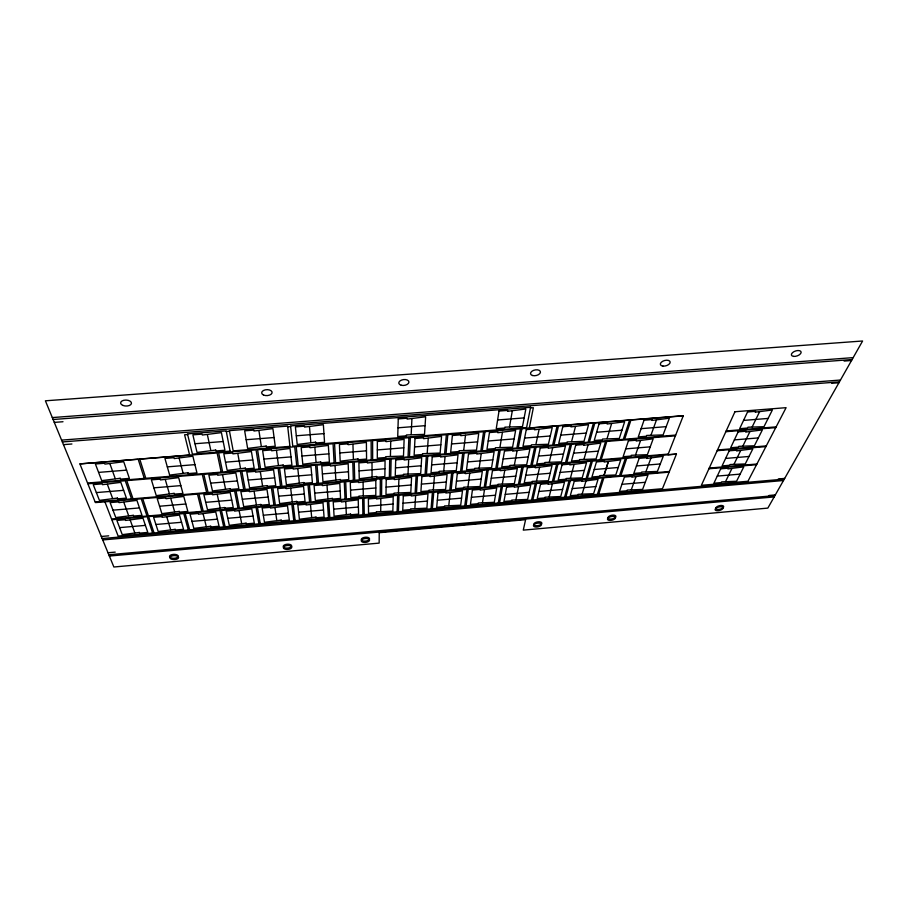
<?xml version="1.0" encoding="UTF-8"?>
<svg xmlns="http://www.w3.org/2000/svg" width="908" height="908" viewBox="0 0 908 908"><rect width="100%" height="100%" fill="white"/><g stroke="black" fill="none" stroke-linecap="round" stroke-linejoin="round"><path stroke-width="1.36" d="M380.713 511.476L380.827 498.606M390.429 456.304L390.735 441.277M398.442 492.749L398.884 479.208M408.033 473.874L408.679 459.618M411.176 434.58L411.926 418.736M414.877 508.514L415.614 495.62M427.203 453.308L428.247 438.292M433.32 489.775L434.433 476.223M443.74 470.9L445.079 456.645M448.79 505.563L450.164 492.669M463.704 450.334L465.475 435.318M467.961 486.836L469.731 473.272M479.186 467.949L481.217 453.682M482.489 502.646L484.475 489.73M499.933 447.394L502.419 432.367M509.536 426.783L512.294 410.927M502.351 483.907L504.769 470.344M514.382 465.021L517.083 450.754M515.937 499.74L518.536 486.813M535.89 444.466L539.091 429.439M536.503 481.002L539.556 467.427M549.317 462.104L552.688 447.837M549.17 496.846L552.37 483.919M571.597 441.56L575.479 426.533M570.417 478.107L574.094 464.533M584.003 459.221L588.032 444.943M582.176 493.986L585.966 481.047M607.032 438.678L611.606 423.65M604.013 475.247L608.303 461.673L604.104 475.247M635.532 454.931L640.526 440.641M631.31 489.718L635.975 476.768M650.991 435.102L656.405 420.075M645.894 471.683L650.945 458.097M725.583 481.524L731.905 468.562M734.039 464.181L740.667 450.584M742.903 445.987L749.872 431.697M752.221 426.862L759.553 411.835M108.007 552.756L115.214 552.121M769.031 495.473L775.33 494.917M108.812 554.743L774.944 495.586M109.357 556.048L774.183 496.926M101.299 536.48L108.699 535.834M152.544 532.735L153.94 532.61M188.217 529.636L189.613 529.512M223.652 526.549L225.025 526.424M258.825 523.485L260.199 523.371M293.761 520.454L295.123 520.329M328.446 517.435L329.797 517.31M362.905 514.439L364.244 514.314M397.114 511.454L398.442 511.34M431.084 508.503L432.412 508.389M464.828 505.563L466.144 505.45M498.333 502.646L499.65 502.533M531.623 499.752L532.917 499.638M564.674 496.88L565.968 496.767M597.509 494.02L598.792 493.907M778.247 478.97L784.682 478.403M102.15 538.558L784.285 479.106M102.718 539.931L783.49 480.514M669.412 471.468L620.879 475.61L626.77 458.245L676.426 454.102M709.25 468.074L756.897 464.011M669.128 472.16L603.911 477.733L598.678 494.258L662.454 488.708L676.449 454.045L667.97 454.749L683.304 415.694L529.33 427.952L533.359 407.726L530.442 407.953M708.944 468.766L756.546 464.692M119.606 527.616L145.428 525.391M155.915 524.484L181.555 522.282M191.974 521.374L217.432 519.183M227.772 518.286L253.048 516.107M263.32 515.222L288.415 513.065M298.619 512.18L323.532 510.035M333.667 509.161L358.41 507.027M368.466 506.165L393.039 504.042M403.027 503.18L427.43 501.08M437.338 500.229L461.57 498.129M471.422 497.289L495.484 495.212M505.268 494.372L529.16 492.306M538.875 491.466L562.608 489.423M572.256 488.595L595.818 486.563M621.935 484.305L645.27 482.296M717.275 476.087L740.134 474.112M668.231 454.079L601.244 459.675L606.816 441.424L675.393 435.829M717.513 449.971L766.284 445.896M105.09 501.84L95.544 502.578L95.283 501.92M717.184 450.697L765.909 446.623M112.978 510.16L139.492 507.924M159.558 506.233L185.822 504.019M205.719 502.34L231.744 500.138M242.322 499.241L268.155 497.062M278.654 496.177L304.305 494.009M314.724 493.135L340.194 490.978M350.545 490.104L375.821 487.971M386.093 487.108L411.199 484.986M421.403 484.123L446.316 482.023M456.452 481.161L481.195 479.072M491.251 478.221L515.812 476.144M525.8 475.304L550.203 473.25M560.111 472.41L584.332 470.367M594.184 469.527L618.235 467.495M636.463 465.963L660.298 463.954M725.606 458.438L749.009 456.463M675.7 435.068L624.67 439.234L630.969 420.018L683.236 415.864M726.184 430.948L776.147 426.874M725.832 431.709L775.75 427.634M96.362 492.579L123.647 490.331M153.861 487.834L180.828 485.61M210.701 483.135L237.374 480.934M248.213 480.037L274.681 477.858M285.441 476.972L311.716 474.793M322.397 473.919L348.468 471.763M359.08 470.889L384.958 468.744M395.491 467.881L421.187 465.759M431.629 464.896L457.144 462.785M467.506 461.934L492.828 459.845M503.134 458.994L528.274 456.917M538.489 456.077L563.448 454.011M573.595 453.171L598.372 451.128M625.737 448.87L650.241 446.849M734.356 439.903L758.328 437.917M98.597 472.398L126.587 470.14M167.322 466.86L194.925 464.635M225.513 462.172L252.81 459.97M263.899 459.073L290.991 456.894M302.001 456.009L328.878 453.841M339.808 452.956L366.48 450.811M377.319 449.937L403.799 447.803M414.559 446.929L440.845 444.818M451.526 443.955L477.608 441.856M488.209 440.993L514.087 438.904M524.608 438.065L550.305 435.988M560.747 435.148L586.25 433.093M596.624 432.253L621.935 430.222M641.116 428.667L666.2 426.647M743.561 420.415L768.111 418.429M194.982 443.74L223.198 441.526M246.159 439.722L274.091 437.531M296.314 435.783L323.963 433.615M397.988 427.804L425.069 425.67M497.607 419.984L524.154 417.896M61.596 440.119L840.467 380.032M62.346 441.935L839.446 381.848M831.683 383.312L838.924 382.745M187.638 434.546L184.585 434.784L189.613 454.987L80.063 463.886M226.296 431.55L229.508 431.3M287.723 426.783L290.639 426.556M63.469 444.648L71.914 443.989M52.312 417.578L853.168 357.627M53.107 419.507L852.09 359.534M844.111 361.055L851.545 360.499M54.298 422.39L63.004 421.732M87.724 483.022L88.031 483.782M111.729 519.047L112.002 519.728M107.348 484.282L112.649 498.481M109.891 463.704L115.271 478.686M123.806 502.249L128.652 515.71M130.207 520.046L134.804 532.848M166.788 516.913L170.681 529.727M165.279 479.538L169.399 493.748M170.727 498.31L174.654 511.794M179.148 458.177L183.098 473.17M203.097 513.803L206.309 526.629M217.228 494.417L220.235 507.924M207.353 434.626L210.826 450.47M222.539 474.85L225.536 489.071M239.156 510.727L241.676 523.564M237.782 453.489L240.541 468.494M254.092 491.33L256.397 504.837M260.335 471.763L262.571 485.996M258.939 430.619L261.322 446.464M274.954 507.663L276.804 520.511M276.463 450.402L278.438 465.407M290.685 488.266L292.285 501.784M297.835 468.698L299.334 482.931M310.491 504.621L311.682 517.481M309.48 426.692L310.82 442.536M314.849 447.338L316.052 462.354M327.016 485.224L327.924 498.753M335.063 465.645L335.835 479.889M345.778 501.602L346.323 514.473M352.94 444.296L353.382 459.312M363.087 482.205L363.302 495.745M372.008 462.626L372.064 476.87M375.833 480.366L375.81 495.416L358.887 496.12L358.898 496.858L350.794 497.539L350.284 482.511L358.558 481.819L358.581 482.579L375.833 480.366M376.423 511.851L376.411 512.555L368.534 513.247L368.398 498.935L376.445 498.242L376.445 498.98L393.221 496.812L392.858 511.125L376.423 511.851M376.582 476.496L376.582 477.267L384.856 476.587L385.071 460.742L367.388 463.001L367.377 462.195L358.898 462.887L359.25 478.72L376.582 476.496M377.353 441.504L377.297 458.188L385.786 457.496L385.798 456.679L403.481 456.054L404.128 439.359L386.014 441.663L386.025 440.811L377.353 441.504M379.226 532.712L379.158 543.109L113.875 567.001L45.4 400.803L862.6 340.999L767.839 508.105L523.28 530.124L525.596 519.682L379.226 532.712M380.327 478.834L380.202 496.143L346.413 499.025L345.71 481.728L380.327 478.834M381.735 478.72L381.576 496.029L415.126 493.158L416.102 475.849L381.735 478.72M386.218 479.503L385.979 494.542L394.027 493.861L394.049 493.123L410.813 492.431L411.574 477.381L394.413 479.583L394.435 478.811L386.218 479.503M389.702 459.153L389.339 477.37L354.744 480.253L354.234 462.047L389.702 459.153M391.132 459.039L390.746 477.245L425.08 474.385L426.34 456.168L391.132 459.039M395.706 459.879L395.264 475.713L403.504 475.032L403.538 474.248L420.688 473.59L421.687 457.757L404.094 459.993L404.128 459.187L395.706 459.879M398.26 418.894L397.727 436.51L406.409 435.817L406.444 434.955L424.513 434.376L425.648 416.772L407.102 419.11L407.136 418.202L398.26 418.894M397.625 495.337L397.102 511.806L364.244 514.666L363.995 498.208L397.625 495.337M398.987 495.223L398.43 511.692L431.062 508.855L432.39 492.374L398.987 495.223M403.322 495.95L402.743 510.273L410.564 509.592L410.609 508.889L426.896 508.174L427.963 493.839L411.267 495.995L411.301 495.269L403.322 495.95M408.895 437.701L408.044 456.894L372.666 459.789L372.609 440.596L408.895 437.701M410.359 437.588L409.474 456.781L444.579 453.921L446.373 434.716L410.359 437.588M415.001 438.496L414.127 455.18L422.549 454.499L422.606 453.682L440.119 453.069L441.572 436.373L423.559 438.666L423.616 437.804L415.001 438.496M417.498 475.735L416.488 493.044L449.8 490.207L451.628 472.886L417.498 475.735M421.891 476.518L420.915 491.569L428.905 490.887L428.962 490.15L445.578 489.469L447.076 474.407L429.995 476.598L430.051 475.837L421.891 476.518M427.77 456.043L426.476 474.26L460.572 471.422L462.705 453.194L427.77 456.043M432.242 456.894L431.028 472.728L439.211 472.046L439.279 471.275L456.27 470.628L458.029 454.783L440.528 457.019L440.607 456.202L432.242 456.894M433.752 492.261L432.378 508.741L464.783 505.915L466.916 489.423L433.752 492.261M437.985 492.987L436.714 507.311L444.489 506.641L444.557 505.938L460.696 505.234L462.467 490.887L445.851 493.033L445.919 492.306L437.985 492.987M447.826 434.603L446.01 453.807L480.854 450.958L483.567 431.765L447.826 434.603M452.377 435.511L450.686 452.207L459.051 451.526L459.142 450.709L476.484 450.107L478.743 433.411L460.821 435.681L460.924 434.83L452.377 435.511M453.013 472.762L451.151 490.093L484.236 487.267L486.881 469.935L453.013 472.762M457.314 473.556L455.6 488.618L463.545 487.936L463.636 487.199L480.094 486.529L482.307 471.456L465.316 473.647L465.407 472.875L457.314 473.556M464.124 453.081L461.956 471.309L495.802 468.483L498.81 450.243L464.124 453.081M468.517 453.921L466.53 469.776L474.646 469.096L474.759 468.324L491.591 467.688L494.111 451.832L476.7 454.057L476.802 453.251L468.517 453.921M468.256 489.31L466.099 505.801L498.276 502.998L501.193 486.495L468.256 489.31M472.41 490.036L470.446 504.383L478.164 503.713L478.278 503.009L494.27 502.306L496.721 487.959L480.184 490.104L480.287 489.367L472.41 490.036M485.008 431.641L482.261 450.845L516.856 448.019L520.477 428.826L485.008 431.641M489.457 432.56L486.972 449.256L495.269 448.575L495.405 447.757L512.577 447.167L515.63 430.471L497.811 432.73L497.947 431.879L489.457 432.56M488.254 469.822L485.576 487.153L518.423 484.35L521.896 467.007L488.254 469.822M499.003 411.074L496.245 428.69L504.746 428.009L504.893 427.146L522.486 426.601L525.846 408.997L507.561 411.301L507.708 410.405L499.003 411.074M492.476 470.605L490.048 485.678L497.936 485.008L498.061 484.27L514.371 483.612L517.299 468.528L500.387 470.707L500.524 469.935L492.476 470.605M500.217 450.13L497.175 468.358L530.783 465.554L534.653 447.326L500.217 450.13M504.507 450.981L501.772 466.837L509.842 466.167L509.978 465.384L526.651 464.76L529.92 448.904L512.6 451.117L512.748 450.311L504.507 450.981M502.521 486.382L499.582 502.884L531.543 500.104L535.232 483.589L502.521 486.382M506.607 487.119L503.951 501.466L511.624 500.807L511.76 500.104L527.616 499.411L530.737 485.054L514.28 487.176L514.427 486.45L506.607 487.119M521.918 428.701L518.264 447.905L552.597 445.113L557.115 425.909L521.918 428.701M526.265 429.62L522.997 446.316L531.237 445.646L531.396 444.829L548.409 444.25L552.246 427.555L534.506 429.802L534.687 428.951L526.265 429.62M530.578 407.295L526.606 427.543L292.773 446.146L290.571 425.886L530.578 407.295M523.258 466.894L519.751 484.236L552.382 481.456L556.649 464.101L523.258 466.894M527.389 467.688L524.256 482.761L532.077 482.103L532.236 481.365L548.398 480.707L552.03 465.622L535.209 467.79L535.38 467.018L527.389 467.688M536.049 447.201L532.145 465.441L565.514 462.66L570.224 444.421L536.049 447.201M540.249 448.064L536.764 463.92L544.777 463.25L544.948 462.467L561.473 461.854L565.468 445.998L548.239 448.2L548.421 447.394L540.249 448.064M536.56 483.476L532.837 499.99L564.583 497.232L569.032 480.707L536.56 483.476M540.555 484.214L537.23 498.571L544.845 497.913L545.016 497.209L560.735 496.528L564.515 482.171L548.137 484.282L548.319 483.555L540.555 484.214M558.534 425.795L553.994 444.999L588.078 442.219L593.469 423.014L558.534 425.795M562.801 426.703L558.749 443.41L566.921 442.741L567.137 441.924L583.98 441.356L588.577 424.649L570.939 426.896L571.155 426.045L562.801 426.703M558.011 463.988L553.698 481.342L586.091 478.573L591.165 461.219L558.011 463.988M562.052 464.783L558.216 479.878L565.99 479.208L566.183 478.471L582.198 477.835L586.523 462.739L569.781 464.896L569.986 464.124L562.052 464.783M571.609 444.307L566.864 462.547L599.995 459.777L605.534 441.538L571.609 444.307M575.717 445.158L571.507 461.026L579.463 460.356L579.667 459.584L596.034 458.971L600.767 443.115L583.617 445.306L583.833 444.5L575.717 445.158M570.349 480.593L565.866 497.119L597.396 494.372L602.606 477.835L570.349 480.593M574.265 481.331L570.281 495.7L577.851 495.042L578.056 494.338L593.628 493.668L598.066 479.299L581.767 481.41L581.983 480.673L574.265 481.331M594.888 422.901L589.462 442.105L623.297 439.347L629.562 420.132L594.888 422.901M599.053 423.82L594.241 440.516L602.356 439.858L602.606 439.041L619.29 438.473L624.636 421.777L607.089 424.013L607.35 423.151L599.053 423.82M592.413 461.116L587.317 478.471L619.483 475.724L625.34 458.37L592.413 461.116M596.465 461.911L591.948 476.995L599.666 476.337L599.893 475.599L615.76 474.975L620.766 459.879L604.104 462.013L604.342 461.253L596.465 461.911M628.404 440.845L623.115 456.713L630.981 456.066L631.242 455.283L647.381 454.692L653.17 438.825L636.156 441.004L636.429 440.198L628.404 440.845M624.443 477.041L619.483 491.421L626.974 490.774L627.224 490.07L642.592 489.412L647.994 475.032L631.82 477.12L632.07 476.394L624.443 477.041M644.022 420.234L638.267 436.93L646.314 436.271L646.598 435.454L663.09 434.909L669.366 418.213L651.933 420.427L652.239 419.575L644.022 420.234M639.175 458.336L633.795 473.431L641.445 472.784L641.718 472.046L657.403 471.422L663.26 456.315L646.7 458.449L646.973 457.677L639.175 458.336M734.947 411.744L701.385 485.315L747.954 481.263L786.101 407.669L734.947 411.744M720.702 468.812L713.904 483.215L721.247 482.579L721.588 481.876L736.558 481.251L743.788 466.837L727.83 468.914L728.182 468.176L720.702 468.812M729.215 450.799L722.076 465.918L729.589 465.271L729.941 464.533L745.252 463.943L752.845 448.824L736.501 450.935L736.876 450.164L729.215 450.799M738.147 431.879L730.656 447.757L738.34 447.111L738.715 446.339L754.378 445.771L762.357 429.904L745.604 432.049L745.99 431.232L738.147 431.879M747.545 411.971L739.657 428.678L747.534 428.031L747.931 427.214L763.969 426.692L772.356 409.996L755.172 412.187L755.581 411.335L747.545 411.971M170.25 556.99L169.966 557.489A4.347 1.964 -1.9 0 0 174.869 559.544A4.347 1.964 -1.9 0 0 178.274 556.752L177.696 556.32A4.347 1.964 -1.9 0 0 173.666 555.685A4.347 1.964 -1.9 0 0 170.25 556.99M178.184 556.456L177.9 556.967A4.347 1.964 -1.9 0 1 170.454 557.637L169.875 557.206A4.347 1.964 -1.9 0 1 173.269 554.391A4.347 1.964 -1.9 0 1 178.184 556.456M283.818 546.82L283.466 547.32A4.222 1.952 -4.4 0 0 287.847 549.385A4.222 1.952 -4.4 0 0 291.593 546.593L291.105 546.162A4.222 1.952 -4.4 0 0 287.337 545.515A4.222 1.952 -4.4 0 0 283.818 546.82M291.547 546.31L291.196 546.809A4.234 1.964 -4.4 0 1 283.909 547.467L283.421 547.036A4.234 1.964 -4.4 0 1 287.155 544.221A4.234 1.964 -4.4 0 1 291.547 546.31M361.815 539.829L361.407 540.339A4.154 1.929 -6.3 0 0 365.436 542.416A4.154 1.929 -6.3 0 0 369.408 539.624L368.989 539.193A4.154 1.929 -6.3 0 0 365.391 538.535A4.154 1.929 -6.3 0 0 361.815 539.829M369.397 539.329L368.989 539.84A4.165 1.941 -6.3 0 1 361.827 540.476L361.395 540.044A4.165 1.941 -6.3 0 1 365.368 537.23A4.165 1.941 -6.3 0 1 369.397 539.329M534.245 524.381L533.734 524.892A4.075 1.873 -10.5 0 0 537.003 527.003A4.075 1.873 -10.5 0 0 541.452 524.2L541.168 523.768A4.075 1.873 -10.5 0 0 537.945 523.099A4.075 1.873 -10.5 0 0 534.245 524.381M541.531 523.916L541.009 524.415A4.086 1.884 -10.5 0 1 534.086 525.04L533.802 524.608A4.086 1.884 -10.5 0 1 538.262 521.782A4.086 1.884 -10.5 0 1 541.531 523.916M608.383 517.742L607.827 518.252A4.063 1.839 -12.2 0 0 610.778 520.375A4.063 1.839 -12.2 0 0 615.431 517.571L615.204 517.14A4.063 1.839 -12.2 0 0 612.128 516.459A4.063 1.839 -12.2 0 0 608.383 517.742M615.533 517.276L614.977 517.787A4.075 1.839 -12.2 0 1 608.156 518.4L607.929 517.957A4.075 1.839 -12.2 0 1 612.582 515.142A4.075 1.839 -12.2 0 1 615.533 517.276M716.208 508.094L715.595 508.594A4.075 1.771 -14.4 0 0 718.08 510.727A4.075 1.771 -14.4 0 0 723.029 507.935L722.881 507.493A4.075 1.771 -14.4 0 0 720.033 506.8A4.075 1.771 -14.4 0 0 716.208 508.094M723.177 507.64L722.552 508.151A4.075 1.782 -14.4 0 1 715.89 508.741L715.731 508.31A4.075 1.782 -14.4 0 1 720.691 505.484A4.075 1.782 -14.4 0 1 723.177 507.64M139.321 532.451L122.274 534.653L116.882 520.432L125.338 519.716L125.599 520.443L142.976 518.207L147.811 532.428L139.56 533.144L139.321 532.451M175.165 529.341L158.196 531.532L153.588 517.299L161.987 516.584L162.214 517.31L179.5 515.086L183.564 529.319L175.369 530.034L175.165 529.341M210.758 526.243L193.869 528.422L190.033 514.178L198.375 513.463L198.557 514.2L215.763 511.987L219.055 526.231L210.928 526.946L210.758 526.243M246.102 523.178L229.304 525.346L226.228 511.091L234.502 510.375L234.65 511.102L251.766 508.9L254.308 523.178L246.227 523.871L246.102 523.178M281.185 520.125L264.478 522.293L262.151 508.015L270.368 507.311L270.482 508.037L287.507 505.847L289.312 520.125L281.287 520.829L281.185 520.125M316.041 517.095L299.402 519.251L297.824 504.962L305.985 504.269L306.053 504.996L322.998 502.816L324.065 517.106L316.098 517.798L316.041 517.095M350.647 514.098L334.087 516.232L333.236 501.942L341.34 501.25L341.374 501.976L358.24 499.797L358.581 514.11L350.67 514.791L350.647 514.098M152.657 533.087L118.153 536.083L111.832 519.739L147.209 516.72L152.657 533.087M188.319 529.977L154.054 532.962L148.64 516.595L183.757 513.599L188.319 529.977M223.731 526.901L189.704 529.863L185.187 513.474L220.042 510.5L223.731 526.901M258.882 523.837L225.105 526.776L221.461 510.375L256.067 507.424L258.882 523.837M293.806 520.795L260.256 523.723L257.475 507.311L291.843 504.371L293.806 520.795M328.469 517.776L295.157 520.681L293.239 504.258L327.357 501.341L328.469 517.776M362.905 514.779L329.82 517.662L328.741 501.216L362.621 498.333L362.905 514.779M133.283 515.324L115.793 517.571L110.118 502.601L118.8 501.874L119.084 502.635L136.915 500.365L142 515.335L133.533 516.05L133.283 515.324M179.239 511.408L161.862 513.644L157.22 498.662L165.823 497.947L166.051 498.708L183.768 496.438L187.843 511.431L179.444 512.146L179.239 511.408M224.787 507.527L207.512 509.751L203.88 494.758L212.404 494.043L212.586 494.803L230.189 492.556L233.254 507.561L224.946 508.264L224.787 507.527M260.902 504.462L243.719 506.664L240.881 491.659L249.348 490.956L249.484 491.716L266.997 489.48L269.279 504.485L261.027 505.189L260.902 504.462M296.768 501.409L279.675 503.599L277.621 488.583L286.02 487.88L286.111 488.652L303.544 486.416L305.043 501.443L296.848 502.135L296.768 501.409M332.373 498.379L315.36 500.558L314.077 485.542L322.419 484.838L322.476 485.61L339.819 483.385L340.557 498.413L332.419 499.105L332.373 498.379M146.982 516.039L111.57 519.058L104.919 501.852L141.251 498.821L146.982 516.039M201.814 511.363L148.413 515.914L142.715 498.696L197.479 494.122L201.814 511.363M238.01 508.276L203.233 511.238L198.931 493.997L234.593 491.012L238.01 508.276M273.932 505.211L239.417 508.151L236.035 490.899L271.424 487.936L273.932 505.211M309.617 502.158L275.34 505.086L272.865 487.823L307.994 484.883L309.617 502.158M345.029 499.139L311.001 502.045L309.424 484.77L344.291 481.853L345.029 499.139M117.404 498.083L99.426 500.376L93.229 484.611L102.173 483.873L102.479 484.679L120.821 482.352L126.405 498.129L117.688 498.855L117.404 498.083M174.109 493.362L156.278 495.632L151.386 479.855L160.228 479.129L160.466 479.935L178.66 477.619L182.951 493.419L174.336 494.134L174.109 493.362M230.189 488.686L212.483 490.956L208.874 475.156L217.614 474.441L217.784 475.247L235.842 472.943L238.861 488.754L230.348 489.457L230.189 488.686M267.19 485.61L249.587 487.857L246.806 472.046L255.477 471.343L255.613 472.149L273.569 469.867L275.76 485.678L267.315 486.382L267.19 485.61M303.93 482.545L286.406 484.793L284.454 468.971L293.057 468.267L293.148 469.073L311.013 466.803L312.397 482.625L303.998 483.317L303.93 482.545M340.386 479.515L322.964 481.739L321.818 465.918L330.364 465.225L330.41 466.031L348.184 463.761L348.763 479.594L340.432 480.287L340.386 479.515M131.547 498.889L95.124 501.931L87.86 483.794L125.259 480.741L131.547 498.889M206.638 492.613L133.022 498.764L126.768 480.616L202.314 474.453L206.638 492.613M243.719 489.526L208.091 492.499L203.812 474.328L240.359 471.343L243.719 489.526M280.527 486.45L245.16 489.401L241.846 471.229L278.12 468.267L280.527 486.45M317.062 483.397L281.957 486.325L279.585 468.142L315.587 465.202L317.062 483.397M353.337 480.366L318.481 483.283L317.051 465.089L352.781 462.172L353.337 480.366M120.162 478.289L101.719 480.627L95.397 463.988L104.579 463.25L104.897 464.101L123.726 461.729L129.379 478.38L120.446 479.106L120.162 478.289M187.922 472.773L169.648 475.1L164.938 458.438L173.984 457.711L174.222 458.563L192.871 456.213L196.945 472.875L188.126 473.59L187.922 472.773M245.308 468.108L227.182 470.412L223.799 453.739L232.754 453.035L232.913 453.886L251.414 451.537L254.161 468.21L245.455 468.925L245.308 468.108M283.171 465.021L265.136 467.325L262.639 450.652L271.515 449.937L271.64 450.788L290.038 448.461L291.922 465.134L283.273 465.838L283.171 465.021M320.74 461.968L302.807 464.249L301.172 447.576L309.98 446.872L310.059 447.723L328.356 445.408L329.388 462.081L320.808 462.785L320.74 461.968M358.036 458.937L340.194 461.207L339.41 444.523L348.15 443.83L348.184 444.682L366.389 442.378L366.571 459.062L358.058 459.754L358.036 458.937M144.293 478.414L87.554 483.033L79.893 463.897L138.186 459.255L144.293 478.414M221.166 472.137L145.825 478.289L139.753 459.13L217.114 452.979L221.166 472.137M259.109 469.05L222.653 472.024L218.646 452.854L256.067 449.869L259.109 469.05M296.757 465.974L260.585 468.925L257.588 449.755L294.714 446.793L296.757 465.974M334.133 462.932L298.221 465.861L296.224 446.679L333.066 443.74L334.133 462.932M371.224 459.902L335.585 462.808L334.564 443.626L371.122 440.709L371.224 459.902M215.741 450.084L197.047 452.445L192.871 434.841L202.121 434.126L202.325 435.023L221.416 432.628L224.934 450.232L215.934 450.947L215.741 450.084M266.203 446.078L247.634 448.427L244.661 430.823L253.82 430.108L253.956 431.005L272.911 428.621L275.238 446.237L266.328 446.94L266.203 446.078M315.644 442.162L297.211 444.489L295.395 426.885L304.464 426.181L304.543 427.078L323.373 424.706L324.542 442.321L315.712 443.025L315.644 442.162M230.087 451.128L192.428 454.125L187.479 433.876L226.171 430.88L230.087 451.128M289.936 446.373L233.208 450.879L229.383 430.63L287.654 426.113L289.936 446.373M793.615 356.401A5.096 2.599 -18.9 0 0 801.14 352.383A5.096 2.599 -18.9 0 0 794.001 351.634A5.096 2.599 -18.9 0 0 793.615 356.401M662.999 366.106A5.039 2.735 -15.8 0 0 670.149 362.065A5.039 2.735 -15.8 0 0 662.59 361.327A5.039 2.735 -15.8 0 0 662.999 366.106M122.886 405.422A5.437 2.985 1.7 0 0 131.456 403.447A5.437 2.985 1.7 0 0 123.772 400.292A5.437 2.985 1.7 0 0 122.886 405.422M263.468 394.991A5.232 2.985 -2.6 0 0 272.014 393.039A5.232 2.985 -2.6 0 0 265.17 389.873A5.232 2.985 -2.6 0 0 263.468 394.991M401.223 385.242A5.096 2.928 -7.4 0 0 408.929 382.132A5.096 2.928 -7.4 0 0 401.427 380.123A5.096 2.928 -7.4 0 0 401.223 385.242M532.508 375.503A5.039 2.849 -11.9 0 0 540.419 372.405A5.039 2.849 -11.9 0 0 533.529 370.385A5.039 2.849 -11.9 0 0 532.508 375.503"/></g></svg>
